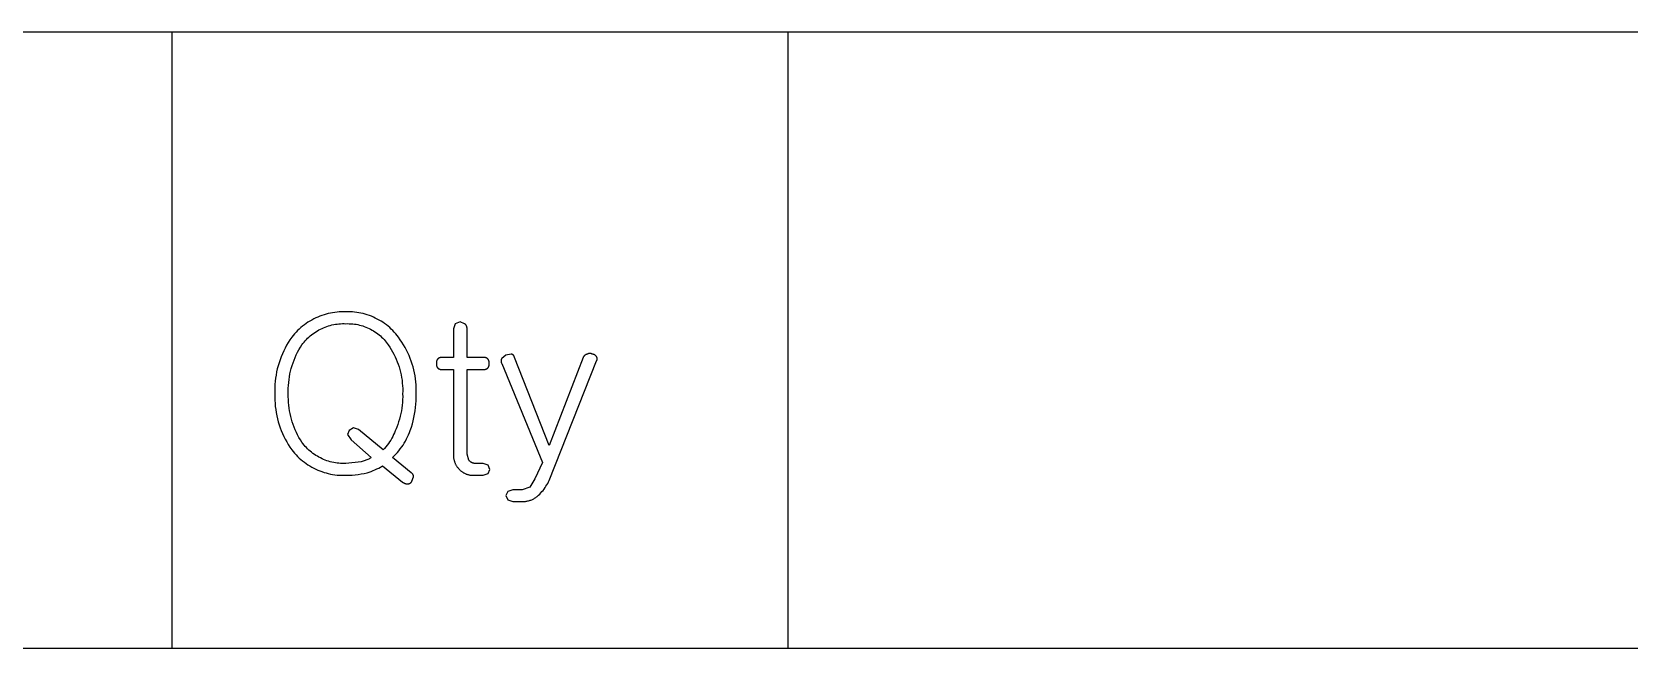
# Model space of a CAD drawing. Header units: millimetres. Extents: x 3033 to 5773, y 123 to 1487.
# Drawn here: x 4168.7 to 4265.9, y 235.3 to 272.8 of the extents above; entities that cross this region are included whole.
import ezdxf

# ---------------------------------------------------------------- set-up
doc = ezdxf.new("R2010")
doc.units = ezdxf.units.MM
doc.header["$MEASUREMENT"] = 0
doc.layers.add('TEX', color=70, linetype='Continuous')

msp = doc.modelspace()

# ---------------------------------------------------------------- linework, layer by layer
at = {"layer": 'TEX'}
for p, q in [((3984.363, 272.848), (4363.085, 272.848)), ((4177.199, 235.348), (4177.199, 272.848)), ((4214.699, 235.348), (4214.699, 272.848)), ((4186.578, 255.672), (4186.448, 255.634)), ((4186.709, 255.705), (4186.578, 255.672)), ((4186.841, 255.735), (4186.709, 255.705)), ((4186.974, 255.759), (4186.841, 255.735)), ((4187.107, 255.78), (4186.974, 255.759)), ((4187.241, 255.795), (4187.107, 255.78)), ((4187.376, 255.807), (4187.241, 255.795)), ((4187.511, 255.813), (4187.376, 255.807)), ((4187.646, 255.815), (4187.511, 255.813)), ((4187.781, 255.813), (4187.646, 255.815)), ((4187.913, 255.815), (4187.781, 255.813)), ((4188.045, 255.813), (4187.913, 255.815)), ((4188.177, 255.806), (4188.045, 255.813)), ((4188.308, 255.795), (4188.177, 255.806)), ((4188.439, 255.779), (4188.308, 255.795)), ((4188.57, 255.759), (4188.439, 255.779)), ((4188.699, 255.734), (4188.57, 255.759)), ((4188.828, 255.704), (4188.699, 255.734)), ((4188.955, 255.67), (4188.828, 255.704)), ((4189.082, 255.632), (4188.955, 255.67)), ((4184.939, 254.763), (4184.841, 254.67)), ((4185.04, 254.853), (4184.939, 254.763)), ((4185.144, 254.939), (4185.04, 254.853)), ((4185.251, 255.022), (4185.144, 254.939)), ((4185.36, 255.101), (4185.251, 255.022)), ((4185.472, 255.176), (4185.36, 255.101)), ((4185.587, 255.248), (4185.472, 255.176)), ((4185.704, 255.315), (4185.587, 255.248)), ((4185.824, 255.379), (4185.704, 255.315)), ((4185.945, 255.438), (4185.824, 255.379)), ((4186.068, 255.493), (4185.945, 255.438)), ((4186.045, 254.656), (4186.138, 254.708)), ((4186.193, 255.544), (4186.068, 255.493)), ((4186.138, 254.708), (4186.232, 254.758)), ((4186.32, 255.591), (4186.193, 255.544)), ((4186.232, 254.758), (4186.328, 254.804)), ((4186.448, 255.634), (4186.32, 255.591)), ((4186.328, 254.804), (4186.426, 254.847)), ((4186.426, 254.847), (4186.525, 254.887)), ((4186.525, 254.887), (4186.626, 254.923)), ((4186.626, 254.923), (4186.727, 254.956)), ((4186.727, 254.956), (4186.83, 254.985)), ((4186.83, 254.985), (4186.933, 255.011)), ((4186.933, 255.011), (4187.038, 255.034)), ((4187.038, 255.034), (4187.143, 255.053)), ((4187.143, 255.053), (4187.249, 255.068)), ((4187.249, 255.068), (4187.355, 255.08)), ((4187.355, 255.08), (4187.461, 255.088)), ((4187.461, 255.088), (4187.568, 255.093)), ((4187.568, 255.093), (4187.675, 255.093)), ((4187.675, 255.093), (4187.781, 255.091)), ((4187.781, 255.091), (4187.885, 255.093)), ((4187.885, 255.093), (4187.989, 255.092)), ((4187.989, 255.092), (4188.092, 255.087)), ((4188.092, 255.087), (4188.196, 255.079)), ((4188.196, 255.079), (4188.299, 255.067)), ((4188.299, 255.067), (4188.401, 255.052)), ((4188.401, 255.052), (4188.503, 255.033)), ((4188.503, 255.033), (4188.604, 255.01)), ((4188.604, 255.01), (4188.705, 254.984)), ((4188.705, 254.984), (4188.804, 254.954)), ((4188.804, 254.954), (4188.902, 254.921)), ((4188.902, 254.921), (4189, 254.885)), ((4189, 254.885), (4189.095, 254.845)), ((4189.207, 255.59), (4189.082, 255.632)), ((4189.095, 254.845), (4189.19, 254.802)), ((4189.19, 254.802), (4189.282, 254.755)), ((4189.33, 255.543), (4189.207, 255.59)), ((4189.282, 254.755), (4189.373, 254.706)), ((4189.451, 255.491), (4189.33, 255.543)), ((4189.373, 254.706), (4189.463, 254.653)), ((4189.571, 255.436), (4189.451, 255.491)), ((4189.689, 255.376), (4189.571, 255.436)), ((4189.805, 255.313), (4189.689, 255.376)), ((4189.918, 255.245), (4189.805, 255.313)), ((4190.029, 255.174), (4189.918, 255.245)), ((4190.137, 255.099), (4190.029, 255.174)), ((4190.243, 255.02), (4190.137, 255.099)), ((4190.346, 254.937), (4190.243, 255.02)), ((4190.446, 254.851), (4190.346, 254.937)), ((4190.542, 254.761), (4190.446, 254.851)), ((4190.636, 254.668), (4190.542, 254.761)), ((4194.431, 255.091), (4194.328, 254.782)), ((4194.328, 254.782), (4194.328, 253.029)), ((4194.74, 255.194), (4194.431, 255.091)), ((4194.998, 255.091), (4194.74, 255.194)), ((4195.007, 255.085), (4194.998, 255.091)), ((4195.016, 255.08), (4195.007, 255.085)), ((4195.025, 255.073), (4195.016, 255.08)), ((4195.034, 255.067), (4195.025, 255.073)), ((4195.042, 255.06), (4195.034, 255.067)), ((4195.05, 255.053), (4195.042, 255.06)), ((4195.058, 255.046), (4195.05, 255.053)), ((4195.066, 255.038), (4195.058, 255.046)), ((4195.073, 255.03), (4195.066, 255.038)), ((4195.08, 255.022), (4195.073, 255.03)), ((4195.087, 255.014), (4195.08, 255.022)), ((4195.094, 255.006), (4195.087, 255.014)), ((4195.1, 254.997), (4195.094, 255.006)), ((4195.106, 254.988), (4195.1, 254.997)), ((4195.112, 254.979), (4195.106, 254.988)), ((4195.117, 254.969), (4195.112, 254.979)), ((4195.122, 254.96), (4195.117, 254.969)), ((4195.127, 254.95), (4195.122, 254.96)), ((4195.131, 254.94), (4195.127, 254.95)), ((4195.135, 254.93), (4195.131, 254.94)), ((4195.138, 254.92), (4195.135, 254.93)), ((4195.142, 254.91), (4195.138, 254.92)), ((4195.145, 254.899), (4195.142, 254.91)), ((4195.147, 254.889), (4195.145, 254.899)), ((4195.149, 254.878), (4195.147, 254.889)), ((4195.151, 254.868), (4195.149, 254.878)), ((4195.153, 254.857), (4195.151, 254.868)), ((4195.152, 254.782), (4195.154, 254.792)), ((4195.152, 253.029), (4195.152, 254.782)), ((4195.154, 254.846), (4195.153, 254.857)), ((4195.154, 254.835), (4195.154, 254.846)), ((4195.155, 254.825), (4195.154, 254.835)), ((4195.154, 254.803), (4195.155, 254.814)), ((4195.154, 254.792), (4195.154, 254.803)), ((4195.155, 254.814), (4195.155, 254.825)), ((4184.172, 253.777), (4184.08, 253.607)), ((4184.27, 253.944), (4184.172, 253.777)), ((4184.373, 254.107), (4184.27, 253.944)), ((4184.482, 254.266), (4184.373, 254.107)), ((4184.567, 254.372), (4184.482, 254.266)), ((4184.655, 254.474), (4184.567, 254.372)), ((4184.746, 254.574), (4184.655, 254.474)), ((4184.841, 254.67), (4184.746, 254.574)), ((4185.008, 253.654), (4185.101, 253.802)), ((4185.101, 253.802), (4185.165, 253.887)), ((4185.165, 253.887), (4185.233, 253.97)), ((4185.233, 253.97), (4185.303, 254.05)), ((4185.303, 254.05), (4185.376, 254.128)), ((4185.376, 254.128), (4185.451, 254.204)), ((4185.451, 254.204), (4185.529, 254.277)), ((4185.529, 254.277), (4185.61, 254.347)), ((4185.61, 254.347), (4185.692, 254.415)), ((4185.692, 254.415), (4185.777, 254.479)), ((4185.777, 254.479), (4185.864, 254.541)), ((4185.864, 254.541), (4185.954, 254.6)), ((4185.954, 254.6), (4186.045, 254.656)), ((4189.463, 254.653), (4189.55, 254.597)), ((4189.55, 254.597), (4189.636, 254.538)), ((4189.636, 254.538), (4189.719, 254.477)), ((4189.719, 254.477), (4189.8, 254.412)), ((4189.8, 254.412), (4189.879, 254.345)), ((4189.879, 254.345), (4189.955, 254.275)), ((4189.955, 254.275), (4190.029, 254.202)), ((4190.029, 254.202), (4190.101, 254.127)), ((4190.101, 254.127), (4190.169, 254.049)), ((4190.169, 254.049), (4190.235, 253.969)), ((4190.235, 253.969), (4190.298, 253.887)), ((4190.298, 253.887), (4190.359, 253.802)), ((4190.359, 253.802), (4190.452, 253.664)), ((4190.727, 254.572), (4190.636, 254.668)), ((4190.814, 254.473), (4190.727, 254.572)), ((4190.897, 254.371), (4190.814, 254.473)), ((4190.977, 254.266), (4190.897, 254.371)), ((4191.086, 254.117), (4190.977, 254.266)), ((4191.19, 253.965), (4191.086, 254.117)), ((4191.289, 253.809), (4191.19, 253.965)), ((4191.382, 253.649), (4191.289, 253.809)), ((4183.772, 252.9), (4183.71, 252.717)), ((4183.84, 253.08), (4183.772, 252.9)), ((4183.914, 253.259), (4183.84, 253.08)), ((4183.994, 253.435), (4183.914, 253.259)), ((4184.08, 253.607), (4183.994, 253.435)), ((4184.562, 252.705), (4184.623, 252.869)), ((4184.623, 252.869), (4184.689, 253.031)), ((4184.689, 253.031), (4184.761, 253.191)), ((4184.761, 253.191), (4184.838, 253.348)), ((4184.838, 253.348), (4184.92, 253.502)), ((4184.92, 253.502), (4185.008, 253.654)), ((4190.452, 253.664), (4190.54, 253.522)), ((4190.54, 253.522), (4190.623, 253.378)), ((4190.623, 253.378), (4190.702, 253.23)), ((4190.702, 253.23), (4190.775, 253.08)), ((4190.775, 253.08), (4190.843, 252.928)), ((4190.843, 252.928), (4190.906, 252.774)), ((4190.906, 252.774), (4190.964, 252.617)), ((4191.47, 253.487), (4191.382, 253.649)), ((4191.552, 253.321), (4191.47, 253.487)), ((4191.628, 253.153), (4191.552, 253.321)), ((4191.698, 252.982), (4191.628, 253.153)), ((4191.763, 252.809), (4191.698, 252.982)), ((4191.821, 252.634), (4191.763, 252.809)), ((4193.289, 252.758), (4193.288, 252.748)), ((4193.288, 252.748), (4193.288, 252.738)), ((4193.288, 252.738), (4193.288, 252.728)), ((4193.29, 252.768), (4193.289, 252.758)), ((4193.291, 252.778), (4193.29, 252.768)), ((4193.292, 252.788), (4193.291, 252.778)), ((4193.294, 252.798), (4193.292, 252.788)), ((4193.297, 252.808), (4193.294, 252.798)), ((4193.299, 252.818), (4193.297, 252.808)), ((4193.302, 252.828), (4193.299, 252.818)), ((4193.305, 252.837), (4193.302, 252.828)), ((4193.309, 252.847), (4193.305, 252.837)), ((4193.313, 252.856), (4193.309, 252.847)), ((4193.317, 252.865), (4193.313, 252.856)), ((4193.322, 252.874), (4193.317, 252.865)), ((4193.326, 252.883), (4193.322, 252.874)), ((4193.332, 252.892), (4193.326, 252.883)), ((4193.337, 252.9), (4193.332, 252.892)), ((4193.343, 252.908), (4193.337, 252.9)), ((4193.349, 252.917), (4193.343, 252.908)), ((4193.355, 252.924), (4193.349, 252.917)), ((4193.362, 252.932), (4193.355, 252.924)), ((4193.369, 252.94), (4193.362, 252.932)), ((4193.376, 252.947), (4193.369, 252.94)), ((4193.383, 252.954), (4193.376, 252.947)), ((4193.39, 252.96), (4193.383, 252.954)), ((4193.398, 252.967), (4193.39, 252.96)), ((4193.406, 252.973), (4193.398, 252.967)), ((4193.415, 252.979), (4193.406, 252.973)), ((4193.423, 252.984), (4193.415, 252.979)), ((4193.432, 252.99), (4193.423, 252.984)), ((4193.44, 252.995), (4193.432, 252.99)), ((4193.449, 252.999), (4193.44, 252.995)), ((4193.458, 253.004), (4193.449, 252.999)), ((4193.468, 253.008), (4193.458, 253.004)), ((4193.477, 253.011), (4193.468, 253.008)), ((4193.487, 253.015), (4193.477, 253.011)), ((4193.496, 253.018), (4193.487, 253.015)), ((4193.506, 253.021), (4193.496, 253.018)), ((4193.516, 253.023), (4193.506, 253.021)), ((4193.526, 253.025), (4193.516, 253.023)), ((4193.536, 253.027), (4193.526, 253.025)), ((4193.546, 253.028), (4193.536, 253.027)), ((4193.556, 253.029), (4193.546, 253.028)), ((4193.566, 253.03), (4193.556, 253.029)), ((4193.576, 253.03), (4193.566, 253.03)), ((4193.586, 253.03), (4193.576, 253.03)), ((4193.596, 253.03), (4193.586, 253.03)), ((4193.606, 253.029), (4193.596, 253.03)), ((4194.328, 253.029), (4193.606, 253.029)), ((4196.183, 253.029), (4195.152, 253.029)), ((4196.193, 253.03), (4196.183, 253.029)), ((4196.203, 253.03), (4196.193, 253.03)), ((4196.214, 253.03), (4196.203, 253.03)), ((4196.224, 253.03), (4196.214, 253.03)), ((4196.234, 253.029), (4196.224, 253.03)), ((4196.244, 253.028), (4196.234, 253.029)), ((4196.254, 253.027), (4196.244, 253.028)), ((4196.264, 253.025), (4196.254, 253.027)), ((4196.274, 253.023), (4196.264, 253.025)), ((4196.283, 253.021), (4196.274, 253.023)), ((4196.293, 253.018), (4196.283, 253.021)), ((4196.303, 253.015), (4196.293, 253.018)), ((4196.312, 253.011), (4196.303, 253.015)), ((4196.322, 253.008), (4196.312, 253.011)), ((4196.331, 253.004), (4196.322, 253.008)), ((4196.34, 252.999), (4196.331, 253.004)), ((4196.349, 252.995), (4196.34, 252.999)), ((4196.358, 252.99), (4196.349, 252.995)), ((4196.366, 252.984), (4196.358, 252.99)), ((4196.375, 252.979), (4196.366, 252.984)), ((4196.383, 252.973), (4196.375, 252.979)), ((4196.391, 252.967), (4196.383, 252.973)), ((4196.399, 252.96), (4196.391, 252.967)), ((4196.406, 252.954), (4196.399, 252.96)), ((4196.414, 252.947), (4196.406, 252.954)), ((4196.421, 252.94), (4196.414, 252.947)), ((4196.428, 252.932), (4196.421, 252.94)), ((4196.434, 252.924), (4196.428, 252.932)), ((4196.441, 252.917), (4196.434, 252.924)), ((4196.447, 252.908), (4196.441, 252.917)), ((4196.452, 252.9), (4196.447, 252.908)), ((4196.458, 252.892), (4196.452, 252.9)), ((4196.463, 252.883), (4196.458, 252.892)), ((4196.468, 252.874), (4196.463, 252.883)), ((4196.472, 252.865), (4196.468, 252.874)), ((4196.477, 252.856), (4196.472, 252.865)), ((4196.48, 252.847), (4196.477, 252.856)), ((4196.484, 252.837), (4196.48, 252.847)), ((4196.487, 252.828), (4196.484, 252.837)), ((4196.49, 252.818), (4196.487, 252.828)), ((4196.493, 252.808), (4196.49, 252.818)), ((4196.495, 252.798), (4196.493, 252.808)), ((4196.497, 252.788), (4196.495, 252.798)), ((4196.498, 252.778), (4196.497, 252.788)), ((4196.5, 252.768), (4196.498, 252.778)), ((4196.501, 252.758), (4196.5, 252.768)), ((4196.501, 252.748), (4196.501, 252.758)), ((4196.501, 252.738), (4196.501, 252.748)), ((4196.501, 252.728), (4196.501, 252.738)), ((4197.226, 252.855), (4197.225, 252.844)), ((4197.225, 252.844), (4197.225, 252.834)), ((4197.225, 252.834), (4197.225, 252.823)), ((4197.225, 252.823), (4197.225, 252.812)), ((4197.225, 252.812), (4197.225, 252.801)), ((4197.225, 252.801), (4197.226, 252.791)), ((4197.228, 252.866), (4197.226, 252.855)), ((4197.226, 252.791), (4197.228, 252.78)), ((4197.229, 252.876), (4197.228, 252.866)), ((4197.228, 252.78), (4197.229, 252.769)), ((4197.231, 252.887), (4197.229, 252.876)), ((4197.229, 252.769), (4197.231, 252.759)), ((4197.234, 252.898), (4197.231, 252.887)), ((4197.231, 252.759), (4197.234, 252.748)), ((4197.237, 252.908), (4197.234, 252.898)), ((4197.234, 252.748), (4197.237, 252.738)), ((4197.24, 252.918), (4197.237, 252.908)), ((4197.243, 252.929), (4197.24, 252.918)), ((4197.247, 252.939), (4197.243, 252.929)), ((4197.251, 252.949), (4197.247, 252.939)), ((4197.256, 252.958), (4197.251, 252.949)), ((4197.261, 252.968), (4197.256, 252.958)), ((4197.266, 252.977), (4197.261, 252.968)), ((4197.524, 253.184), (4197.266, 252.977)), ((4197.833, 253.235), (4197.524, 253.184)), ((4197.84, 253.235), (4197.833, 253.235)), ((4197.848, 253.234), (4197.84, 253.235)), ((4197.855, 253.233), (4197.848, 253.234)), ((4197.862, 253.232), (4197.855, 253.233)), ((4197.87, 253.23), (4197.862, 253.232)), ((4197.877, 253.229), (4197.87, 253.23)), ((4197.884, 253.227), (4197.877, 253.229)), ((4197.891, 253.224), (4197.884, 253.227)), ((4197.898, 253.222), (4197.891, 253.224)), ((4197.905, 253.219), (4197.898, 253.222)), ((4197.912, 253.216), (4197.905, 253.219)), ((4197.919, 253.213), (4197.912, 253.216)), ((4197.925, 253.21), (4197.919, 253.213)), ((4197.932, 253.206), (4197.925, 253.21)), ((4197.938, 253.202), (4197.932, 253.206)), ((4197.944, 253.198), (4197.938, 253.202)), ((4197.95, 253.194), (4197.944, 253.198)), ((4197.956, 253.189), (4197.95, 253.194)), ((4197.962, 253.185), (4197.956, 253.189)), ((4197.968, 253.18), (4197.962, 253.185)), ((4197.973, 253.175), (4197.968, 253.18)), ((4197.978, 253.169), (4197.973, 253.175)), ((4197.983, 253.164), (4197.978, 253.169)), ((4197.988, 253.158), (4197.983, 253.164)), ((4197.993, 253.153), (4197.988, 253.158)), ((4197.998, 253.147), (4197.993, 253.153)), ((4198.002, 253.14), (4197.998, 253.147)), ((4198.006, 253.134), (4198.002, 253.14)), ((4198.01, 253.128), (4198.006, 253.134)), ((4198.013, 253.121), (4198.01, 253.128)), ((4198.017, 253.115), (4198.013, 253.121)), ((4198.02, 253.108), (4198.017, 253.115)), ((4198.023, 253.101), (4198.02, 253.108)), ((4198.026, 253.094), (4198.023, 253.101)), ((4198.028, 253.087), (4198.026, 253.094)), ((4198.03, 253.08), (4198.028, 253.087)), ((4198.032, 253.073), (4198.03, 253.08)), ((4198.034, 253.066), (4198.032, 253.073)), ((4198.036, 253.059), (4198.034, 253.066)), ((4198.037, 253.051), (4198.036, 253.059)), ((4198.038, 253.044), (4198.037, 253.051)), ((4198.039, 253.036), (4198.038, 253.044)), ((4198.039, 253.029), (4198.039, 253.036)), ((4200.152, 247.668), (4198.039, 253.029)), ((4202.214, 253.029), (4200.152, 247.668)), ((4200.152, 245.555), (4203.039, 252.823)), ((4202.219, 253.04), (4202.214, 253.029)), ((4202.225, 253.051), (4202.219, 253.04)), ((4202.231, 253.062), (4202.225, 253.051)), ((4202.237, 253.072), (4202.231, 253.062)), ((4202.244, 253.082), (4202.237, 253.072)), ((4202.251, 253.092), (4202.244, 253.082)), ((4202.258, 253.102), (4202.251, 253.092)), ((4202.266, 253.112), (4202.258, 253.102)), ((4202.274, 253.121), (4202.266, 253.112)), ((4202.282, 253.13), (4202.274, 253.121)), ((4202.291, 253.139), (4202.282, 253.13)), ((4202.3, 253.147), (4202.291, 253.139)), ((4202.309, 253.155), (4202.3, 253.147)), ((4202.318, 253.163), (4202.309, 253.155)), ((4202.328, 253.171), (4202.318, 253.163)), ((4202.338, 253.178), (4202.328, 253.171)), ((4202.348, 253.185), (4202.338, 253.178)), ((4202.358, 253.191), (4202.348, 253.185)), ((4202.369, 253.197), (4202.358, 253.191)), ((4202.38, 253.203), (4202.369, 253.197)), ((4202.391, 253.208), (4202.38, 253.203)), ((4202.402, 253.213), (4202.391, 253.208)), ((4202.413, 253.218), (4202.402, 253.213)), ((4202.425, 253.222), (4202.413, 253.218)), ((4202.436, 253.226), (4202.425, 253.222)), ((4202.448, 253.229), (4202.436, 253.226)), ((4202.46, 253.233), (4202.448, 253.229)), ((4202.472, 253.235), (4202.46, 253.233)), ((4202.481, 253.24), (4202.472, 253.235)), ((4202.491, 253.245), (4202.481, 253.24)), ((4202.501, 253.25), (4202.491, 253.245)), ((4202.511, 253.254), (4202.501, 253.25)), ((4202.521, 253.258), (4202.511, 253.254)), ((4202.531, 253.261), (4202.521, 253.258)), ((4202.541, 253.264), (4202.531, 253.261)), ((4202.552, 253.267), (4202.541, 253.264)), ((4202.562, 253.27), (4202.552, 253.267)), ((4202.573, 253.272), (4202.562, 253.27)), ((4202.584, 253.273), (4202.573, 253.272)), ((4202.594, 253.275), (4202.584, 253.273)), ((4202.605, 253.276), (4202.594, 253.275)), ((4202.616, 253.276), (4202.605, 253.276)), ((4202.627, 253.276), (4202.616, 253.276)), ((4202.637, 253.276), (4202.627, 253.276)), ((4202.648, 253.276), (4202.637, 253.276)), ((4202.659, 253.275), (4202.648, 253.276)), ((4202.67, 253.273), (4202.659, 253.275)), ((4202.68, 253.272), (4202.67, 253.273)), ((4202.691, 253.27), (4202.68, 253.272)), ((4202.701, 253.267), (4202.691, 253.27)), ((4202.712, 253.264), (4202.701, 253.267)), ((4202.722, 253.261), (4202.712, 253.264)), ((4202.732, 253.258), (4202.722, 253.261)), ((4202.742, 253.254), (4202.732, 253.258)), ((4202.752, 253.25), (4202.742, 253.254)), ((4202.762, 253.245), (4202.752, 253.25)), ((4202.772, 253.24), (4202.762, 253.245)), ((4202.781, 253.235), (4202.772, 253.24)), ((4202.793, 253.234), (4202.781, 253.235)), ((4202.805, 253.232), (4202.793, 253.234)), ((4202.817, 253.23), (4202.805, 253.232)), ((4202.828, 253.227), (4202.817, 253.23)), ((4202.84, 253.224), (4202.828, 253.227)), ((4202.851, 253.221), (4202.84, 253.224)), ((4202.863, 253.217), (4202.851, 253.221)), ((4202.874, 253.213), (4202.863, 253.217)), ((4202.885, 253.209), (4202.874, 253.213)), ((4202.896, 253.204), (4202.885, 253.209)), ((4202.907, 253.198), (4202.896, 253.204)), ((4202.917, 253.193), (4202.907, 253.198)), ((4202.927, 253.187), (4202.917, 253.193)), ((4202.938, 253.18), (4202.927, 253.187)), ((4202.948, 253.174), (4202.938, 253.18)), ((4202.957, 253.167), (4202.948, 253.174)), ((4202.967, 253.159), (4202.957, 253.167)), ((4202.976, 253.152), (4202.967, 253.159)), ((4202.985, 253.144), (4202.976, 253.152)), ((4202.993, 253.136), (4202.985, 253.144)), ((4203.002, 253.127), (4202.993, 253.136)), ((4203.01, 253.118), (4203.002, 253.127)), ((4203.018, 253.109), (4203.01, 253.118)), ((4203.025, 253.1), (4203.018, 253.109)), ((4203.032, 253.09), (4203.025, 253.1)), ((4203.039, 253.081), (4203.032, 253.09)), ((4203.043, 253.074), (4203.039, 253.081)), ((4203.039, 252.823), (4203.043, 252.83)), ((4203.047, 253.067), (4203.043, 253.074)), ((4203.043, 252.83), (4203.047, 252.837)), ((4203.051, 253.06), (4203.047, 253.067)), ((4203.047, 252.837), (4203.051, 252.844)), ((4203.055, 253.053), (4203.051, 253.06)), ((4203.051, 252.844), (4203.055, 252.851)), ((4203.058, 253.045), (4203.055, 253.053)), ((4203.055, 252.851), (4203.058, 252.858)), ((4203.061, 253.038), (4203.058, 253.045)), ((4203.058, 252.858), (4203.061, 252.865)), ((4203.064, 253.03), (4203.061, 253.038)), ((4203.061, 252.865), (4203.064, 252.873)), ((4203.067, 253.023), (4203.064, 253.03)), ((4203.064, 252.873), (4203.067, 252.881)), ((4203.069, 253.015), (4203.067, 253.023)), ((4203.067, 252.881), (4203.069, 252.888)), ((4203.071, 253.007), (4203.069, 253.015)), ((4203.069, 252.888), (4203.071, 252.896)), ((4203.073, 253), (4203.071, 253.007)), ((4203.071, 252.896), (4203.073, 252.904)), ((4203.074, 252.992), (4203.073, 253)), ((4203.073, 252.904), (4203.074, 252.912)), ((4203.075, 252.984), (4203.074, 252.992)), ((4203.074, 252.912), (4203.075, 252.92)), ((4203.076, 252.976), (4203.075, 252.984)), ((4203.075, 252.92), (4203.076, 252.928)), ((4203.077, 252.968), (4203.076, 252.976)), ((4203.076, 252.928), (4203.077, 252.936)), ((4203.078, 252.96), (4203.077, 252.968)), ((4203.077, 252.936), (4203.078, 252.944)), ((4203.078, 252.952), (4203.078, 252.96)), ((4203.078, 252.944), (4203.078, 252.952)), ((4183.499, 251.776), (4183.476, 251.584)), ((4183.528, 251.967), (4183.499, 251.776)), ((4183.564, 252.156), (4183.528, 251.967)), ((4183.606, 252.345), (4183.564, 252.156)), ((4183.655, 252.532), (4183.606, 252.345)), ((4183.71, 252.717), (4183.655, 252.532)), ((4184.318, 251.686), (4184.344, 251.859)), ((4184.344, 251.859), (4184.376, 252.031)), ((4184.376, 252.031), (4184.414, 252.202)), ((4184.414, 252.202), (4184.458, 252.371)), ((4184.458, 252.371), (4184.507, 252.539)), ((4184.507, 252.539), (4184.562, 252.705)), ((4190.964, 252.617), (4191.016, 252.459)), ((4191.016, 252.459), (4191.063, 252.299)), ((4191.063, 252.299), (4191.105, 252.137)), ((4191.105, 252.137), (4191.141, 251.974)), ((4191.141, 251.974), (4191.171, 251.81)), ((4191.171, 251.81), (4191.196, 251.645)), ((4191.873, 252.457), (4191.821, 252.634)), ((4191.919, 252.278), (4191.873, 252.457)), ((4191.959, 252.098), (4191.919, 252.278)), ((4191.992, 251.916), (4191.959, 252.098)), ((4192.019, 251.734), (4191.992, 251.916)), ((4193.288, 252.728), (4193.289, 252.718)), ((4193.289, 252.618), (4193.288, 252.608)), ((4193.288, 252.608), (4193.288, 252.598)), ((4193.288, 252.598), (4193.288, 252.588)), ((4193.288, 252.588), (4193.289, 252.578)), ((4193.289, 252.718), (4193.29, 252.708)), ((4193.29, 252.628), (4193.289, 252.618)), ((4193.289, 252.578), (4193.29, 252.568)), ((4193.29, 252.708), (4193.291, 252.698)), ((4193.291, 252.638), (4193.29, 252.628)), ((4193.29, 252.568), (4193.291, 252.558)), ((4193.291, 252.698), (4193.293, 252.688)), ((4193.293, 252.648), (4193.291, 252.638)), ((4193.291, 252.558), (4193.292, 252.548)), ((4193.292, 252.548), (4193.294, 252.538)), ((4193.293, 252.688), (4193.294, 252.678)), ((4193.294, 252.658), (4193.293, 252.648)), ((4193.294, 252.678), (4193.297, 252.668)), ((4193.297, 252.668), (4193.294, 252.658)), ((4193.294, 252.538), (4193.297, 252.528)), ((4193.297, 252.528), (4193.299, 252.518)), ((4193.299, 252.518), (4193.302, 252.509)), ((4193.302, 252.509), (4193.305, 252.499)), ((4193.305, 252.499), (4193.309, 252.49)), ((4193.309, 252.49), (4193.313, 252.48)), ((4193.313, 252.48), (4193.317, 252.471)), ((4193.317, 252.471), (4193.322, 252.462)), ((4193.322, 252.462), (4193.326, 252.453)), ((4193.326, 252.453), (4193.332, 252.445)), ((4193.332, 252.445), (4193.337, 252.436)), ((4193.337, 252.436), (4193.343, 252.428)), ((4193.343, 252.428), (4193.349, 252.42)), ((4193.349, 252.42), (4193.355, 252.412)), ((4193.355, 252.412), (4193.362, 252.404)), ((4193.362, 252.404), (4193.369, 252.397)), ((4193.369, 252.397), (4193.376, 252.39)), ((4193.376, 252.39), (4193.383, 252.383)), ((4193.383, 252.383), (4193.39, 252.376)), ((4193.39, 252.376), (4193.398, 252.37)), ((4193.398, 252.37), (4193.406, 252.363)), ((4193.406, 252.363), (4193.415, 252.358)), ((4193.415, 252.358), (4193.423, 252.352)), ((4193.423, 252.352), (4193.432, 252.347)), ((4193.432, 252.347), (4193.44, 252.342)), ((4193.44, 252.342), (4193.449, 252.337)), ((4193.449, 252.337), (4193.458, 252.333)), ((4193.458, 252.333), (4193.468, 252.329)), ((4193.468, 252.329), (4193.477, 252.325)), ((4193.477, 252.325), (4193.487, 252.321)), ((4193.487, 252.321), (4193.496, 252.318)), ((4193.496, 252.318), (4193.506, 252.316)), ((4193.506, 252.316), (4193.516, 252.313)), ((4193.516, 252.313), (4193.526, 252.311)), ((4193.526, 252.311), (4193.536, 252.31)), ((4193.536, 252.31), (4193.546, 252.308)), ((4193.546, 252.308), (4193.556, 252.307)), ((4193.556, 252.307), (4193.566, 252.307)), ((4193.566, 252.307), (4193.576, 252.306)), ((4193.576, 252.306), (4193.586, 252.306)), ((4193.586, 252.306), (4193.596, 252.307)), ((4193.596, 252.307), (4193.606, 252.307)), ((4193.606, 252.307), (4194.328, 252.307)), ((4194.328, 252.307), (4194.328, 247.101)), ((4195.152, 247.153), (4195.152, 252.307)), ((4195.152, 252.307), (4196.183, 252.307)), ((4196.183, 252.307), (4196.193, 252.307)), ((4196.193, 252.307), (4196.203, 252.306)), ((4196.203, 252.306), (4196.214, 252.306)), ((4196.214, 252.306), (4196.224, 252.307)), ((4196.224, 252.307), (4196.234, 252.307)), ((4196.234, 252.307), (4196.244, 252.308)), ((4196.244, 252.308), (4196.254, 252.31)), ((4196.254, 252.31), (4196.264, 252.311)), ((4196.264, 252.311), (4196.274, 252.313)), ((4196.274, 252.313), (4196.283, 252.316)), ((4196.283, 252.316), (4196.293, 252.318)), ((4196.293, 252.318), (4196.303, 252.321)), ((4196.303, 252.321), (4196.312, 252.325)), ((4196.312, 252.325), (4196.322, 252.329)), ((4196.322, 252.329), (4196.331, 252.333)), ((4196.331, 252.333), (4196.34, 252.337)), ((4196.34, 252.337), (4196.349, 252.342)), ((4196.349, 252.342), (4196.358, 252.347)), ((4196.358, 252.347), (4196.366, 252.352)), ((4196.366, 252.352), (4196.375, 252.358)), ((4196.375, 252.358), (4196.383, 252.363)), ((4196.383, 252.363), (4196.391, 252.37)), ((4196.391, 252.37), (4196.399, 252.376)), ((4196.399, 252.376), (4196.406, 252.383)), ((4196.406, 252.383), (4196.414, 252.39)), ((4196.414, 252.39), (4196.421, 252.397)), ((4196.421, 252.397), (4196.428, 252.404)), ((4196.428, 252.404), (4196.434, 252.412)), ((4196.434, 252.412), (4196.441, 252.42)), ((4196.441, 252.42), (4196.447, 252.428)), ((4196.447, 252.428), (4196.452, 252.436)), ((4196.452, 252.436), (4196.458, 252.445)), ((4196.458, 252.445), (4196.463, 252.453)), ((4196.463, 252.453), (4196.468, 252.462)), ((4196.468, 252.462), (4196.472, 252.471)), ((4196.472, 252.471), (4196.477, 252.48)), ((4196.477, 252.48), (4196.48, 252.49)), ((4196.48, 252.49), (4196.484, 252.499)), ((4196.484, 252.499), (4196.487, 252.509)), ((4196.487, 252.509), (4196.49, 252.518)), ((4196.49, 252.518), (4196.493, 252.528)), ((4196.493, 252.668), (4196.495, 252.678)), ((4196.495, 252.658), (4196.493, 252.668)), ((4196.493, 252.528), (4196.495, 252.538)), ((4196.495, 252.678), (4196.497, 252.688)), ((4196.497, 252.648), (4196.495, 252.658)), ((4196.495, 252.538), (4196.497, 252.548)), ((4196.497, 252.688), (4196.498, 252.698)), ((4196.498, 252.638), (4196.497, 252.648)), ((4196.497, 252.548), (4196.498, 252.558)), ((4196.498, 252.698), (4196.5, 252.708)), ((4196.5, 252.628), (4196.498, 252.638)), ((4196.498, 252.558), (4196.5, 252.568)), ((4196.5, 252.718), (4196.501, 252.728)), ((4196.5, 252.708), (4196.5, 252.718)), ((4196.5, 252.618), (4196.5, 252.628)), ((4196.501, 252.608), (4196.5, 252.618)), ((4196.5, 252.568), (4196.501, 252.578)), ((4196.501, 252.598), (4196.501, 252.608)), ((4196.501, 252.588), (4196.501, 252.598)), ((4196.501, 252.578), (4196.501, 252.588)), ((4197.237, 252.738), (4197.24, 252.727)), ((4197.24, 252.727), (4197.243, 252.717)), ((4197.243, 252.717), (4197.247, 252.707)), ((4197.247, 252.707), (4197.251, 252.697)), ((4197.251, 252.697), (4197.256, 252.687)), ((4197.256, 252.687), (4197.261, 252.678)), ((4197.261, 252.678), (4197.266, 252.668)), ((4197.266, 252.668), (4199.74, 246.637)), ((4183.45, 251.199), (4183.448, 251.006)), ((4183.448, 251.006), (4183.451, 250.813)), ((4183.46, 251.392), (4183.45, 251.199)), ((4183.451, 250.813), (4183.45, 250.622)), ((4183.476, 251.584), (4183.46, 251.392)), ((4184.273, 250.987), (4184.275, 251.162)), ((4184.276, 250.813), (4184.273, 250.987)), ((4184.275, 251.162), (4184.283, 251.337)), ((4184.275, 250.64), (4184.276, 250.813)), ((4184.283, 251.337), (4184.298, 251.512)), ((4184.298, 251.512), (4184.318, 251.686)), ((4191.196, 251.645), (4191.215, 251.479)), ((4191.215, 251.479), (4191.229, 251.313)), ((4191.229, 251.313), (4191.236, 251.146)), ((4191.238, 250.979), (4191.235, 250.813)), ((4191.235, 250.813), (4191.236, 250.641)), ((4191.236, 251.146), (4191.238, 250.979)), ((4192.04, 251.55), (4192.019, 251.734)), ((4192.055, 251.366), (4192.04, 251.55)), ((4192.063, 251.182), (4192.055, 251.366)), ((4192.06, 250.813), (4192.064, 250.997)), ((4192.06, 250.607), (4192.06, 250.813)), ((4192.064, 250.997), (4192.063, 251.182)), ((4183.45, 250.622), (4183.455, 250.432)), ((4183.455, 250.432), (4183.466, 250.242)), ((4183.466, 250.242), (4183.484, 250.053)), ((4183.484, 250.053), (4183.508, 249.864)), ((4183.508, 249.864), (4183.538, 249.676)), ((4184.279, 250.468), (4184.275, 250.64)), ((4184.289, 250.297), (4184.279, 250.468)), ((4184.305, 250.125), (4184.289, 250.297)), ((4184.327, 249.955), (4184.305, 250.125)), ((4184.354, 249.785), (4184.327, 249.955)), ((4191.182, 249.958), (4191.155, 249.789)), ((4191.204, 250.128), (4191.182, 249.958)), ((4191.22, 250.299), (4191.204, 250.128)), ((4191.231, 250.47), (4191.22, 250.299)), ((4191.236, 250.641), (4191.231, 250.47)), ((4191.995, 249.789), (4192.022, 249.993)), ((4192.022, 249.993), (4192.041, 250.197)), ((4192.041, 250.197), (4192.054, 250.402)), ((4192.054, 250.402), (4192.06, 250.607)), ((4183.538, 249.676), (4183.575, 249.489)), ((4183.575, 249.489), (4183.617, 249.304)), ((4183.617, 249.304), (4183.666, 249.12)), ((4183.666, 249.12), (4183.722, 248.938)), ((4183.722, 248.938), (4183.783, 248.758)), ((4184.386, 249.616), (4184.354, 249.785)), ((4184.424, 249.448), (4184.386, 249.616)), ((4184.468, 249.282), (4184.424, 249.448)), ((4184.517, 249.117), (4184.468, 249.282)), ((4184.572, 248.954), (4184.517, 249.117)), ((4184.632, 248.792), (4184.572, 248.954)), ((4190.934, 248.963), (4190.874, 248.802)), ((4190.989, 249.125), (4190.934, 248.963)), ((4191.039, 249.289), (4190.989, 249.125)), ((4191.083, 249.454), (4191.039, 249.289)), ((4191.122, 249.621), (4191.083, 249.454)), ((4191.155, 249.789), (4191.122, 249.621)), ((4191.764, 248.79), (4191.824, 248.987)), ((4191.824, 248.987), (4191.876, 249.185)), ((4191.876, 249.185), (4191.923, 249.385)), ((4191.923, 249.385), (4191.962, 249.587)), ((4191.962, 249.587), (4191.995, 249.789)), ((4183.783, 248.758), (4183.85, 248.58)), ((4183.85, 248.58), (4183.923, 248.404)), ((4183.923, 248.404), (4184.002, 248.231)), ((4184.002, 248.231), (4184.087, 248.061)), ((4184.087, 248.061), (4184.178, 247.893)), ((4184.178, 247.893), (4184.274, 247.729)), ((4184.697, 248.633), (4184.632, 248.792)), ((4184.768, 248.476), (4184.697, 248.633)), ((4184.844, 248.322), (4184.768, 248.476)), ((4184.924, 248.17), (4184.844, 248.322)), ((4185.01, 248.021), (4184.924, 248.17)), ((4185.101, 247.874), (4185.01, 248.021)), ((4187.987, 248.596), (4187.884, 248.338)), ((4187.884, 248.338), (4188.091, 248.029)), ((4188.245, 248.751), (4187.987, 248.596)), ((4188.091, 248.029), (4189.328, 246.947)), ((4188.554, 248.648), (4188.245, 248.751)), ((4190.049, 247.41), (4188.554, 248.648)), ((4190.439, 247.901), (4190.368, 247.798)), ((4190.506, 248.007), (4190.439, 247.901)), ((4190.57, 248.115), (4190.506, 248.007)), ((4190.63, 248.225), (4190.57, 248.115)), ((4190.687, 248.337), (4190.63, 248.225)), ((4190.74, 248.451), (4190.687, 248.337)), ((4190.788, 248.566), (4190.74, 248.451)), ((4190.833, 248.684), (4190.788, 248.566)), ((4190.874, 248.802), (4190.833, 248.684)), ((4191.332, 247.827), (4191.404, 247.95)), ((4191.404, 247.95), (4191.472, 248.075)), ((4191.472, 248.075), (4191.535, 248.202)), ((4191.535, 248.202), (4191.594, 248.332)), ((4191.594, 248.332), (4191.649, 248.463)), ((4191.649, 248.463), (4191.699, 248.596)), ((4191.699, 248.596), (4191.764, 248.79)), ((4184.274, 247.729), (4184.375, 247.568)), ((4184.375, 247.568), (4184.482, 247.41)), ((4184.482, 247.41), (4184.567, 247.305)), ((4184.567, 247.305), (4184.655, 247.202)), ((4184.655, 247.202), (4184.746, 247.103)), ((4184.746, 247.103), (4184.841, 247.006)), ((4184.841, 247.006), (4184.939, 246.913)), ((4184.939, 246.913), (4185.04, 246.824)), ((4185.165, 247.789), (4185.101, 247.874)), ((4185.233, 247.707), (4185.165, 247.789)), ((4185.303, 247.626), (4185.233, 247.707)), ((4185.376, 247.548), (4185.303, 247.626)), ((4185.451, 247.473), (4185.376, 247.548)), ((4185.529, 247.4), (4185.451, 247.473)), ((4185.61, 247.329), (4185.529, 247.4)), ((4185.692, 247.262), (4185.61, 247.329)), ((4185.777, 247.197), (4185.692, 247.262)), ((4185.864, 247.135), (4185.777, 247.197)), ((4185.954, 247.077), (4185.864, 247.135)), ((4186.045, 247.021), (4185.954, 247.077)), ((4186.138, 246.968), (4186.045, 247.021)), ((4186.232, 246.919), (4186.138, 246.968)), ((4186.328, 246.872), (4186.232, 246.919)), ((4189.276, 246.914), (4189.223, 246.883)), ((4189.328, 246.947), (4189.276, 246.914)), ((4190.134, 247.503), (4190.049, 247.41)), ((4190.215, 247.599), (4190.134, 247.503)), ((4190.293, 247.697), (4190.215, 247.599)), ((4190.368, 247.798), (4190.293, 247.697)), ((4190.616, 246.947), (4190.719, 247.045)), ((4191.75, 246.019), (4190.616, 246.947)), ((4190.719, 247.045), (4190.817, 247.148)), ((4190.817, 247.148), (4190.913, 247.254)), ((4190.913, 247.254), (4191.004, 247.362)), ((4191.004, 247.362), (4191.092, 247.474)), ((4191.092, 247.474), (4191.176, 247.589)), ((4191.176, 247.589), (4191.256, 247.707)), ((4191.256, 247.707), (4191.332, 247.827)), ((4194.328, 247.101), (4194.327, 247.062)), ((4194.327, 247.062), (4194.328, 247.023)), ((4194.328, 247.023), (4194.33, 246.983)), ((4194.33, 246.983), (4194.334, 246.944)), ((4194.334, 246.944), (4194.339, 246.905)), ((4194.339, 246.905), (4194.345, 246.867)), ((4195.256, 246.792), (4195.152, 247.153)), ((4185.04, 246.824), (4185.144, 246.737)), ((4185.144, 246.737), (4185.251, 246.655)), ((4185.251, 246.655), (4185.36, 246.576)), ((4185.36, 246.576), (4185.472, 246.5)), ((4185.472, 246.5), (4185.587, 246.429)), ((4185.587, 246.429), (4185.704, 246.361)), ((4185.704, 246.361), (4185.824, 246.298)), ((4185.824, 246.298), (4185.945, 246.238)), ((4185.945, 246.238), (4186.068, 246.183)), ((4186.068, 246.183), (4186.193, 246.132)), ((4186.193, 246.132), (4186.32, 246.085)), ((4186.32, 246.085), (4186.448, 246.043)), ((4186.426, 246.829), (4186.328, 246.872)), ((4186.525, 246.79), (4186.426, 246.829)), ((4186.448, 246.043), (4186.578, 246.005)), ((4186.626, 246.753), (4186.525, 246.79)), ((4186.578, 246.005), (4186.709, 245.971)), ((4186.727, 246.721), (4186.626, 246.753)), ((4186.709, 245.971), (4186.841, 245.942)), ((4186.83, 246.691), (4186.727, 246.721)), ((4186.933, 246.665), (4186.83, 246.691)), ((4186.841, 245.942), (4186.974, 245.917)), ((4187.038, 246.643), (4186.933, 246.665)), ((4187.143, 246.624), (4187.038, 246.643)), ((4187.249, 246.609), (4187.143, 246.624)), ((4187.355, 246.597), (4187.249, 246.609)), ((4187.461, 246.589), (4187.355, 246.597)), ((4187.568, 246.584), (4187.461, 246.589)), ((4187.675, 246.583), (4187.568, 246.584)), ((4187.781, 246.586), (4187.675, 246.583)), ((4188.709, 246.689), (4187.781, 246.586)), ((4188.522, 245.915), (4188.706, 245.943)), ((4188.706, 245.943), (4188.889, 245.978)), ((4188.769, 246.703), (4188.709, 246.689)), ((4188.828, 246.718), (4188.769, 246.703)), ((4188.887, 246.736), (4188.828, 246.718)), ((4188.945, 246.756), (4188.887, 246.736)), ((4188.889, 245.978), (4189.07, 246.019)), ((4189.002, 246.777), (4188.945, 246.756)), ((4189.059, 246.801), (4189.002, 246.777)), ((4189.114, 246.826), (4189.059, 246.801)), ((4189.07, 246.019), (4189.191, 246.057)), ((4189.169, 246.854), (4189.114, 246.826)), ((4189.223, 246.883), (4189.169, 246.854)), ((4189.191, 246.057), (4189.312, 246.099)), ((4189.312, 246.099), (4189.43, 246.145)), ((4189.43, 246.145), (4189.547, 246.194)), ((4189.547, 246.194), (4189.663, 246.248)), ((4189.663, 246.248), (4189.777, 246.305)), ((4189.777, 246.305), (4189.888, 246.366)), ((4189.888, 246.366), (4189.998, 246.431)), ((4189.998, 246.431), (4191.235, 245.452)), ((4191.759, 246.014), (4191.75, 246.019)), ((4191.767, 246.009), (4191.759, 246.014)), ((4191.775, 246.004), (4191.767, 246.009)), ((4191.783, 245.999), (4191.775, 246.004)), ((4191.791, 245.993), (4191.783, 245.999)), ((4191.799, 245.988), (4191.791, 245.993)), ((4191.806, 245.981), (4191.799, 245.988)), ((4191.813, 245.975), (4191.806, 245.981)), ((4191.82, 245.968), (4191.813, 245.975)), ((4191.827, 245.962), (4191.82, 245.968)), ((4191.833, 245.955), (4191.827, 245.962)), ((4191.84, 245.947), (4191.833, 245.955)), ((4191.846, 245.94), (4191.84, 245.947)), ((4191.851, 245.932), (4191.846, 245.94)), ((4194.345, 246.867), (4194.352, 246.828)), ((4194.352, 246.828), (4194.361, 246.79)), ((4194.361, 246.79), (4194.371, 246.752)), ((4194.371, 246.752), (4194.382, 246.714)), ((4194.382, 246.714), (4194.395, 246.677)), ((4194.395, 246.677), (4194.409, 246.64)), ((4194.409, 246.64), (4194.424, 246.604)), ((4194.424, 246.604), (4194.44, 246.568)), ((4194.44, 246.568), (4194.457, 246.533)), ((4194.457, 246.533), (4194.476, 246.498)), ((4194.476, 246.498), (4194.496, 246.465)), ((4194.496, 246.465), (4194.517, 246.431)), ((4194.517, 246.431), (4194.539, 246.399)), ((4194.539, 246.399), (4194.562, 246.367)), ((4194.562, 246.367), (4194.586, 246.336)), ((4194.586, 246.336), (4194.611, 246.306)), ((4194.611, 246.306), (4194.637, 246.276)), ((4194.637, 246.276), (4194.662, 246.247)), ((4194.662, 246.247), (4194.688, 246.218)), ((4194.688, 246.218), (4194.716, 246.19)), ((4194.716, 246.19), (4194.744, 246.163)), ((4194.744, 246.163), (4194.773, 246.137)), ((4194.773, 246.137), (4194.803, 246.112)), ((4194.803, 246.112), (4194.834, 246.088)), ((4194.834, 246.088), (4194.865, 246.066)), ((4194.865, 246.066), (4194.898, 246.044)), ((4194.898, 246.044), (4194.931, 246.023)), ((4194.931, 246.023), (4194.965, 246.004)), ((4194.965, 246.004), (4194.999, 245.986)), ((4194.999, 245.986), (4195.034, 245.969)), ((4195.034, 245.969), (4195.07, 245.953)), ((4195.07, 245.953), (4195.106, 245.938)), ((4195.106, 245.938), (4195.143, 245.925)), ((4195.266, 246.778), (4195.256, 246.792)), ((4195.276, 246.765), (4195.266, 246.778)), ((4195.288, 246.752), (4195.276, 246.765)), ((4195.299, 246.739), (4195.288, 246.752)), ((4195.311, 246.727), (4195.299, 246.739)), ((4195.324, 246.715), (4195.311, 246.727)), ((4195.337, 246.704), (4195.324, 246.715)), ((4195.35, 246.693), (4195.337, 246.704)), ((4195.363, 246.682), (4195.35, 246.693)), ((4195.377, 246.672), (4195.363, 246.682)), ((4195.392, 246.663), (4195.377, 246.672)), ((4195.406, 246.654), (4195.392, 246.663)), ((4195.421, 246.645), (4195.406, 246.654)), ((4195.436, 246.637), (4195.421, 246.645)), ((4195.452, 246.629), (4195.436, 246.637)), ((4195.467, 246.622), (4195.452, 246.629)), ((4195.483, 246.616), (4195.467, 246.622)), ((4195.499, 246.61), (4195.483, 246.616)), ((4195.516, 246.605), (4195.499, 246.61)), ((4195.532, 246.6), (4195.516, 246.605)), ((4195.549, 246.596), (4195.532, 246.6)), ((4195.566, 246.592), (4195.549, 246.596)), ((4195.583, 246.589), (4195.566, 246.592)), ((4195.6, 246.587), (4195.583, 246.589)), ((4195.617, 246.585), (4195.6, 246.587)), ((4195.634, 246.583), (4195.617, 246.585)), ((4195.651, 246.583), (4195.634, 246.583)), ((4195.668, 246.583), (4195.651, 246.583)), ((4195.685, 246.583), (4195.668, 246.583)), ((4195.702, 246.584), (4195.685, 246.583)), ((4195.719, 246.586), (4195.702, 246.584)), ((4196.132, 246.586), (4195.719, 246.586)), ((4196.441, 246.483), (4196.132, 246.586)), ((4196.132, 245.864), (4196.441, 245.967)), ((4196.544, 246.225), (4196.441, 246.483)), ((4196.441, 245.967), (4196.544, 246.225)), ((4199.74, 246.637), (4199.276, 245.658)), ((4186.974, 245.917), (4187.107, 245.897)), ((4187.107, 245.897), (4187.241, 245.881)), ((4187.241, 245.881), (4187.376, 245.87)), ((4187.376, 245.87), (4187.511, 245.863)), ((4187.511, 245.863), (4187.646, 245.861)), ((4187.646, 245.861), (4187.781, 245.864)), ((4187.781, 245.864), (4187.967, 245.867)), ((4187.967, 245.867), (4188.153, 245.877)), ((4188.153, 245.877), (4188.338, 245.893)), ((4188.338, 245.893), (4188.522, 245.915)), ((4191.235, 245.452), (4191.244, 245.443)), ((4191.244, 245.443), (4191.254, 245.434)), ((4191.254, 245.434), (4191.264, 245.426)), ((4191.264, 245.426), (4191.275, 245.418)), ((4191.275, 245.418), (4191.285, 245.411)), ((4191.285, 245.411), (4191.296, 245.404)), ((4191.296, 245.404), (4191.307, 245.397)), ((4191.307, 245.397), (4191.318, 245.391)), ((4191.318, 245.391), (4191.33, 245.385)), ((4191.33, 245.385), (4191.342, 245.379)), ((4191.342, 245.379), (4191.354, 245.374)), ((4191.354, 245.374), (4191.366, 245.369)), ((4191.366, 245.369), (4191.378, 245.365)), ((4191.378, 245.365), (4191.39, 245.361)), ((4191.39, 245.361), (4191.403, 245.358)), ((4191.403, 245.358), (4191.415, 245.355)), ((4191.415, 245.355), (4191.428, 245.352)), ((4191.428, 245.352), (4191.441, 245.35)), ((4191.441, 245.35), (4191.454, 245.348)), ((4191.454, 245.348), (4191.467, 245.347)), ((4191.467, 245.347), (4191.479, 245.346)), ((4191.479, 245.346), (4191.492, 245.346)), ((4191.492, 245.346), (4191.505, 245.346)), ((4191.505, 245.346), (4191.518, 245.346)), ((4191.518, 245.346), (4191.531, 245.347)), ((4191.531, 245.347), (4191.544, 245.349)), ((4191.544, 245.349), (4191.554, 245.349)), ((4191.554, 245.349), (4191.563, 245.349)), ((4191.563, 245.349), (4191.573, 245.35)), ((4191.573, 245.35), (4191.582, 245.35)), ((4191.582, 245.35), (4191.592, 245.352)), ((4191.592, 245.352), (4191.601, 245.353)), ((4191.601, 245.353), (4191.611, 245.355)), ((4191.611, 245.355), (4191.62, 245.358)), ((4191.62, 245.358), (4191.629, 245.36)), ((4191.629, 245.36), (4191.639, 245.363)), ((4191.639, 245.363), (4191.648, 245.366)), ((4191.648, 245.366), (4191.657, 245.37)), ((4191.657, 245.37), (4191.665, 245.373)), ((4191.665, 245.373), (4191.674, 245.377)), ((4191.674, 245.377), (4191.683, 245.382)), ((4191.683, 245.382), (4191.691, 245.387)), ((4191.691, 245.387), (4191.699, 245.391)), ((4191.699, 245.391), (4191.707, 245.397)), ((4191.707, 245.397), (4191.715, 245.402)), ((4191.715, 245.402), (4191.723, 245.408)), ((4191.723, 245.408), (4191.73, 245.414)), ((4191.73, 245.414), (4191.738, 245.42)), ((4191.738, 245.42), (4191.745, 245.427)), ((4191.745, 245.427), (4191.752, 245.433)), ((4191.752, 245.433), (4191.758, 245.44)), ((4191.758, 245.44), (4191.765, 245.448)), ((4191.765, 245.448), (4191.771, 245.455)), ((4191.771, 245.455), (4191.777, 245.463)), ((4191.777, 245.463), (4191.782, 245.47)), ((4191.782, 245.47), (4191.788, 245.478)), ((4191.788, 245.478), (4191.793, 245.486)), ((4191.793, 245.486), (4191.797, 245.495)), ((4191.797, 245.495), (4191.802, 245.503)), ((4191.802, 245.503), (4191.905, 245.761)), ((4191.857, 245.924), (4191.851, 245.932)), ((4191.862, 245.916), (4191.857, 245.924)), ((4191.867, 245.908), (4191.862, 245.916)), ((4191.872, 245.899), (4191.867, 245.908)), ((4191.876, 245.891), (4191.872, 245.899)), ((4191.88, 245.882), (4191.876, 245.891)), ((4191.884, 245.873), (4191.88, 245.882)), ((4191.887, 245.864), (4191.884, 245.873)), ((4191.891, 245.855), (4191.887, 245.864)), ((4191.893, 245.846), (4191.891, 245.855)), ((4191.896, 245.837), (4191.893, 245.846)), ((4191.898, 245.828), (4191.896, 245.837)), ((4191.9, 245.818), (4191.898, 245.828)), ((4191.902, 245.809), (4191.9, 245.818)), ((4191.903, 245.799), (4191.902, 245.809)), ((4191.904, 245.79), (4191.903, 245.799)), ((4191.905, 245.78), (4191.904, 245.79)), ((4191.905, 245.771), (4191.905, 245.78)), ((4191.905, 245.761), (4191.905, 245.771)), ((4195.143, 245.925), (4195.18, 245.913)), ((4195.18, 245.913), (4195.217, 245.902)), ((4195.217, 245.902), (4195.255, 245.892)), ((4195.255, 245.892), (4195.293, 245.884)), ((4195.293, 245.884), (4195.332, 245.877)), ((4195.332, 245.877), (4195.37, 245.872)), ((4195.37, 245.872), (4195.409, 245.868)), ((4195.409, 245.868), (4195.448, 245.865)), ((4195.448, 245.865), (4195.487, 245.863)), ((4195.487, 245.863), (4195.526, 245.863)), ((4195.526, 245.863), (4195.565, 245.864)), ((4195.565, 245.864), (4196.132, 245.864)), ((4197.936, 244.988), (4197.627, 244.885)), ((4198.503, 244.988), (4197.936, 244.988)), ((4198.967, 245.142), (4198.503, 244.988)), ((4199.276, 245.658), (4198.967, 245.142)), ((4199.779, 244.947), (4199.841, 245.028)), ((4199.841, 245.028), (4199.901, 245.112)), ((4199.901, 245.112), (4199.957, 245.197)), ((4199.957, 245.197), (4200.01, 245.284)), ((4200.01, 245.284), (4200.061, 245.372)), ((4200.061, 245.372), (4200.108, 245.463)), ((4200.108, 245.463), (4200.152, 245.555)), ((4197.627, 244.885), (4197.524, 244.627)), ((4197.524, 244.627), (4197.627, 244.369)), ((4197.627, 244.369), (4197.936, 244.266)), ((4197.936, 244.266), (4198.503, 244.266)), ((4198.503, 244.266), (4198.553, 244.266)), ((4198.553, 244.266), (4198.603, 244.267)), ((4198.603, 244.267), (4198.652, 244.27)), ((4198.652, 244.27), (4198.702, 244.275)), ((4198.702, 244.275), (4198.752, 244.281)), ((4198.752, 244.281), (4198.801, 244.29)), ((4198.801, 244.29), (4198.85, 244.3)), ((4198.85, 244.3), (4198.898, 244.311)), ((4198.898, 244.311), (4198.946, 244.325)), ((4198.946, 244.325), (4198.994, 244.34)), ((4198.994, 244.34), (4199.041, 244.356)), ((4199.041, 244.356), (4199.087, 244.374)), ((4199.087, 244.374), (4199.133, 244.394)), ((4199.133, 244.394), (4199.178, 244.416)), ((4199.178, 244.416), (4199.223, 244.438)), ((4199.223, 244.438), (4199.266, 244.463)), ((4199.266, 244.463), (4199.309, 244.489)), ((4199.309, 244.489), (4199.35, 244.516)), ((4199.35, 244.516), (4199.391, 244.545)), ((4199.391, 244.545), (4199.431, 244.575)), ((4199.431, 244.575), (4199.505, 244.645)), ((4199.505, 244.645), (4199.578, 244.717)), ((4199.578, 244.717), (4199.648, 244.791)), ((4199.648, 244.791), (4199.715, 244.868)), ((4199.715, 244.868), (4199.779, 244.947)), ((3984.363, 235.348), (4363.085, 235.348))]:
    msp.add_line(p, q, dxfattribs=at)

doc.saveas('drawing.dxf')
